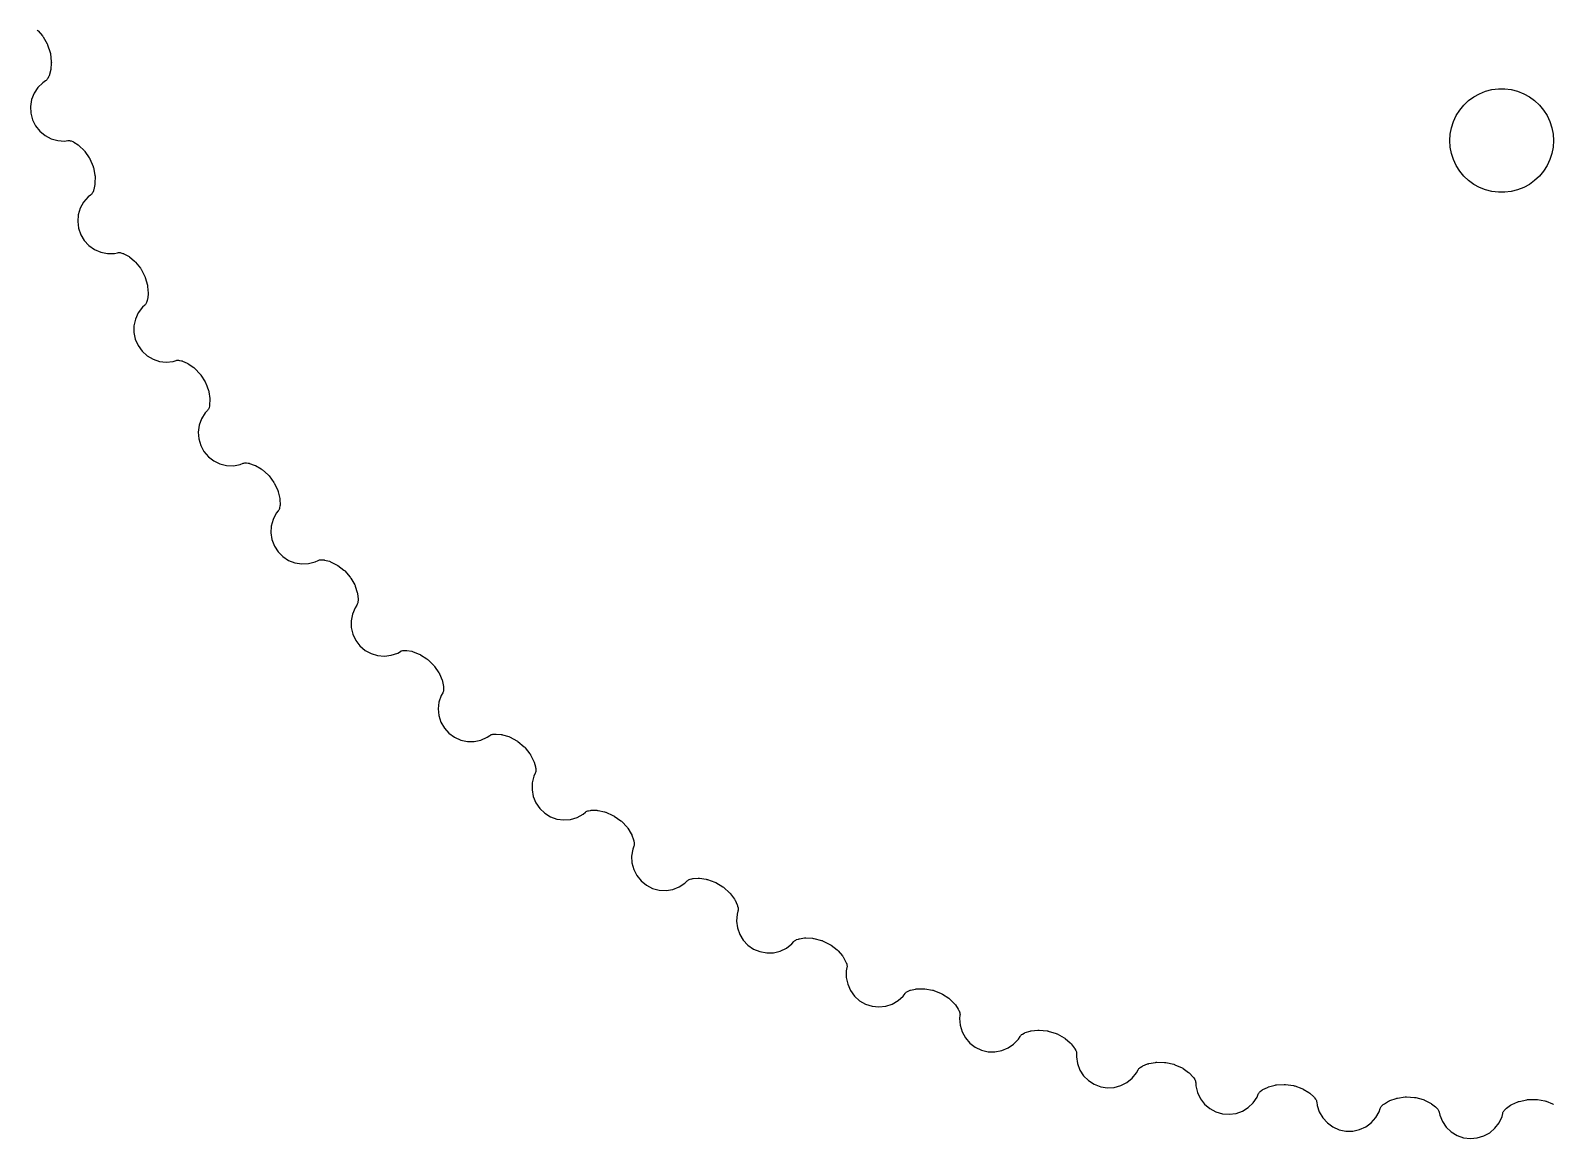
# Model space of a CAD drawing. Header units: metres. Extents: x -60 to 241, y -61 to 61.
# Drawn here: x -56.8 to 2, y -60.5 to -17.8 of the extents above; entities that cross this region are included whole.
import ezdxf

# ---------------------------------------------------------------- set-up
doc = ezdxf.new("R2010")
doc.units = ezdxf.units.M

msp = doc.modelspace()

# ---------------------------------------------------------------- linework, layer by layer
for p, q in [((-56.5027, -17.7342), (-56.4789, -17.7546)), ((-56.4789, -17.7546), (-56.4659, -17.7683)), ((-56.4659, -17.7683), (-56.2945, -17.9625)), ((-56.2945, -17.9625), (-56.2753, -17.9873)), ((-56.2753, -17.9873), (-56.2652, -18.0036)), ((-56.2652, -18.0036), (-56.1164, -18.2629)), ((-56.1164, -18.2629), (-56.1025, -18.291)), ((-56.1025, -18.291), (-56.0958, -18.3091)), ((-56.0958, -18.3091), (-55.9981, -18.6059)), ((-55.9981, -18.6059), (-55.9901, -18.6363)), ((-55.9901, -18.6363), (-55.9872, -18.6553)), ((-55.9872, -18.6553), (-55.9527, -18.9523)), ((-55.9837, -19.3101), (-56.0389, -19.4965)), ((-55.9791, -19.2918), (-55.9837, -19.3101)), ((-55.9744, -19.2608), (-55.9791, -19.2918)), ((-55.952, -19.0027), (-55.9744, -19.2608)), ((-55.9527, -18.9523), (-55.9511, -18.9836)), ((-55.9511, -18.9836), (-55.952, -19.0027)), ((-56.4707, -19.9523), (-56.6164, -20.1726)), ((-56.2822, -19.7671), (-56.4707, -19.9523)), ((-56.178, -19.7007), (-56.2822, -19.7671)), ((-56.1493, -19.6793), (-56.178, -19.7007)), ((-56.1268, -19.6574), (-56.1493, -19.6793)), ((-56.1073, -19.6328), (-56.1268, -19.6574)), ((-56.091, -19.606), (-56.1073, -19.6328)), ((-56.0573, -19.5417), (-56.091, -19.606)), ((-56.0497, -19.526), (-56.0573, -19.5417)), ((-56.0389, -19.4965), (-56.0497, -19.526)), ((-56.7132, -20.4183), (-56.7568, -20.679)), ((-56.6164, -20.1726), (-56.7132, -20.4183)), ((-1.45793, -20.6309), (-1.27484, -20.459)), ((-1.27484, -20.459), (-1.07164, -20.3113)), ((-1.07164, -20.3113), (-0.85155, -20.1903)), ((-0.85155, -20.1903), (-0.61803, -20.0979)), ((-0.61803, -20.0979), (-0.37476, -20.0354)), ((-0.37476, -20.0354), (-0.12558, -20.0039)), ((-0.12558, -20.0039), (0.12558, -20.0039)), ((0.12558, -20.0039), (0.37476, -20.0354)), ((0.37476, -20.0354), (0.61803, -20.0979)), ((0.61803, -20.0979), (0.85155, -20.1903)), ((0.85155, -20.1903), (1.07164, -20.3113)), ((1.07164, -20.3113), (1.27484, -20.459)), ((1.27484, -20.459), (1.45793, -20.6309)), ((-56.7568, -20.679), (-56.7452, -20.9428)), ((-56.7452, -20.9428), (-56.6791, -21.1986)), ((-1.85954, -21.2637), (-1.75261, -21.0365)), ((-1.75261, -21.0365), (-1.61803, -20.8244)), ((-1.61803, -20.8244), (-1.45793, -20.6309)), ((1.45793, -20.6309), (1.61803, -20.8244)), ((1.61803, -20.8244), (1.75261, -21.0365)), ((1.75261, -21.0365), (1.85954, -21.2637)), ((-56.6791, -21.1986), (-56.5612, -21.4349)), ((-56.5612, -21.4349), (-56.3967, -21.6417)), ((-56.3967, -21.6417), (-56.1928, -21.8097)), ((-1.98422, -21.7493), (-1.93716, -21.5026)), ((-1.93716, -21.5026), (-1.85954, -21.2637)), ((1.85954, -21.2637), (1.93716, -21.5026)), ((1.93716, -21.5026), (1.98422, -21.7493)), ((-56.1928, -21.8097), (-55.9585, -21.9316)), ((-55.9585, -21.9316), (-55.7039, -22.0022)), ((-55.7039, -22.0022), (-55.4403, -22.0183)), ((-55.4403, -22.0183), (-55.318, -22)), ((-55.318, -22), (-55.2867, -21.9973)), ((-55.2867, -21.9973), (-55.2553, -21.9986)), ((-55.2553, -21.9986), (-55.2244, -22.0038)), ((-55.2244, -22.0038), (-55.1901, -22.0144)), ((-55.1901, -22.0144), (-55.1226, -22.0407)), ((-55.1226, -22.0407), (-55.0941, -22.0539)), ((-55.0941, -22.0539), (-55.0791, -22.0628)), ((-55.0791, -22.0628), (-54.9151, -22.1673)), ((-54.9151, -22.1673), (-54.8898, -22.1858)), ((-54.8898, -22.1858), (-54.8757, -22.1983)), ((-54.8757, -22.1983), (-54.6895, -22.3784)), ((-2, -22), (-1.98422, -21.7493)), ((-1.98422, -22.2507), (-2, -22)), ((-1.93716, -22.4974), (-1.98422, -22.2507)), ((1.98422, -22.2507), (1.93716, -22.4974)), ((1.98422, -21.7493), (2, -22)), ((2, -22), (1.98422, -22.2507)), ((-54.6895, -22.3784), (-54.6683, -22.4016)), ((-54.6683, -22.4016), (-54.6569, -22.4169)), ((-54.6569, -22.4169), (-54.488, -22.6636)), ((-54.488, -22.6636), (-54.4719, -22.6906)), ((-54.4719, -22.6906), (-54.4638, -22.708)), ((-54.4638, -22.708), (-54.3428, -22.9961)), ((-1.85954, -22.7362), (-1.93716, -22.4974)), ((-1.75261, -22.9635), (-1.85954, -22.7362)), ((1.85954, -22.7362), (1.75261, -22.9635)), ((1.93716, -22.4974), (1.85954, -22.7362)), ((-54.3428, -22.9961), (-54.3325, -23.0258)), ((-54.3325, -23.0258), (-54.328, -23.0445)), ((-54.328, -23.0445), (-54.2701, -23.3378)), ((-54.2701, -23.3378), (-54.2659, -23.3689)), ((-54.2654, -23.388), (-54.2672, -23.6471)), ((-54.2659, -23.3689), (-54.2654, -23.388)), ((-1.61803, -23.1756), (-1.75261, -22.9635)), ((-1.45793, -23.3691), (-1.61803, -23.1756)), ((-1.27484, -23.541), (-1.45793, -23.3691)), ((1.45793, -23.3691), (1.27484, -23.541)), ((1.61803, -23.1756), (1.45793, -23.3691)), ((1.75261, -22.9635), (1.61803, -23.1756)), ((-54.4082, -24.0781), (-54.4352, -24.1017)), ((-54.3876, -24.0545), (-54.4082, -24.0781)), ((-54.3701, -24.0284), (-54.3876, -24.0545)), ((-54.3559, -24.0004), (-54.3701, -24.0284)), ((-54.3275, -23.9337), (-54.3559, -24.0004)), ((-54.3212, -23.9174), (-54.3275, -23.9337)), ((-54.3128, -23.8872), (-54.3212, -23.9174)), ((-54.2726, -23.6969), (-54.3128, -23.8872)), ((-54.2694, -23.6784), (-54.2726, -23.6969)), ((-54.2672, -23.6471), (-54.2694, -23.6784)), ((-1.07164, -23.6886), (-1.27484, -23.541)), ((-0.85155, -23.8096), (-1.07164, -23.6886)), ((-0.61803, -23.9021), (-0.85155, -23.8096)), ((-0.37476, -23.9646), (-0.61803, -23.9021)), ((-0.12558, -23.996), (-0.37476, -23.9646)), ((0.12558, -23.996), (-0.12558, -23.996)), ((0.37476, -23.9646), (0.12558, -23.996)), ((0.61803, -23.9021), (0.37476, -23.9646)), ((0.85155, -23.8096), (0.61803, -23.9021)), ((1.07164, -23.6886), (0.85155, -23.8096)), ((1.27484, -23.541), (1.07164, -23.6886)), ((-54.8347, -24.607), (-54.9117, -24.8597)), ((-54.707, -24.3758), (-54.8347, -24.607)), ((-54.5338, -24.1762), (-54.707, -24.3758)), ((-54.4352, -24.1017), (-54.5338, -24.1762)), ((-54.9117, -24.8597), (-54.9344, -25.1228)), ((-54.9344, -25.1228), (-54.9019, -25.385)), ((-54.9019, -25.385), (-54.8156, -25.6348)), ((-54.8156, -25.6348), (-54.6794, -25.861)), ((-54.6794, -25.861), (-54.499, -26.054)), ((-54.499, -26.054), (-54.2825, -26.2053)), ((-54.2825, -26.2053), (-54.0391, -26.3082)), ((-54.0391, -26.3082), (-53.7798, -26.3584)), ((-53.7798, -26.3584), (-53.5157, -26.3535)), ((-53.5157, -26.3535), (-53.3952, -26.3255)), ((-53.3952, -26.3255), (-53.3642, -26.3203)), ((-53.3642, -26.3203), (-53.3329, -26.3191)), ((-53.3329, -26.3191), (-53.3016, -26.3218)), ((-53.3016, -26.3218), (-53.2667, -26.3296)), ((-53.2667, -26.3296), (-53.1972, -26.3505)), ((-53.1972, -26.3505), (-53.1678, -26.3614)), ((-53.1678, -26.3614), (-53.1521, -26.3691)), ((-53.1521, -26.3691), (-52.9803, -26.4602)), ((-52.9803, -26.4602), (-52.9536, -26.4767)), ((-52.9536, -26.4767), (-52.9386, -26.4881)), ((-52.9386, -26.4881), (-52.7386, -26.6527)), ((-52.7386, -26.6527), (-52.7157, -26.6742)), ((-52.7157, -26.6742), (-52.7031, -26.6886)), ((-52.7031, -26.6886), (-52.5152, -26.9211)), ((-52.5152, -26.9211), (-52.497, -26.9467)), ((-52.497, -26.9467), (-52.4875, -26.9634)), ((-52.4875, -26.9634), (-52.344, -27.241)), ((-52.344, -27.241), (-52.3313, -27.2697)), ((-52.3313, -27.2697), (-52.3254, -27.288)), ((-52.3254, -27.288), (-52.2444, -27.5758)), ((-52.2444, -27.5758), (-52.2377, -27.6065)), ((-52.2377, -27.6065), (-52.2356, -27.6255)), ((-52.2542, -28.1744), (-52.2773, -28.2432)), ((-52.2492, -28.1576), (-52.2542, -28.1744)), ((-52.2432, -28.1268), (-52.2492, -28.1576)), ((-52.2183, -27.934), (-52.2432, -28.1268)), ((-52.2356, -27.6255), (-52.2169, -27.8838)), ((-52.2166, -27.9152), (-52.2183, -27.934)), ((-52.2169, -27.8838), (-52.2166, -27.9152)), ((-52.5974, -28.6452), (-52.7064, -28.8858)), ((-52.4406, -28.4325), (-52.5974, -28.6452)), ((-52.3482, -28.3504), (-52.4406, -28.4325)), ((-52.3233, -28.3248), (-52.3482, -28.3504)), ((-52.3046, -28.2996), (-52.3233, -28.3248)), ((-52.2892, -28.2723), (-52.3046, -28.2996)), ((-52.2773, -28.2432), (-52.2892, -28.2723)), ((-52.763, -29.1438), (-52.7648, -29.4081)), ((-52.7064, -28.8858), (-52.763, -29.1438)), ((-52.7648, -29.4081), (-52.7115, -29.6668)), ((-52.7115, -29.6668), (-52.6057, -29.9088)), ((-52.6057, -29.9088), (-52.4518, -30.1236)), ((-52.4518, -30.1236), (-52.2567, -30.3016)), ((-52.2567, -30.3016), (-52.0288, -30.4352)), ((-52.0288, -30.4352), (-51.7781, -30.5185)), ((-51.7781, -30.5185), (-51.5156, -30.5479)), ((-51.5156, -30.5479), (-51.2527, -30.522)), ((-51.2527, -30.522), (-51.1348, -30.4845)), ((-51.1348, -30.4845), (-51.1044, -30.4769)), ((-51.1044, -30.4769), (-51.0732, -30.4732)), ((-51.0732, -30.4732), (-51.0418, -30.4734)), ((-51.0418, -30.4734), (-51.0063, -30.4785)), ((-51.0063, -30.4785), (-50.9355, -30.4938)), ((-50.9355, -30.4938), (-50.9053, -30.5023)), ((-50.9053, -30.5023), (-50.889, -30.5087)), ((-50.889, -30.5087), (-50.7106, -30.5859)), ((-50.7106, -30.5859), (-50.6826, -30.6001)), ((-50.6826, -30.6001), (-50.6668, -30.6103)), ((-50.6668, -30.6103), (-50.4543, -30.7585)), ((-50.4543, -30.7585), (-50.4298, -30.7781)), ((-50.4298, -30.7781), (-50.4161, -30.7914)), ((-50.4161, -30.7914), (-50.2103, -31.0083)), ((-50.2103, -31.0083), (-50.1901, -31.0324)), ((-50.1901, -31.0324), (-50.1793, -31.0483)), ((-50.1793, -31.0483), (-50.0142, -31.3136)), ((-50.0142, -31.3136), (-49.9993, -31.3413)), ((-49.9993, -31.3413), (-49.992, -31.359)), ((-49.992, -31.359), (-49.8883, -31.6394)), ((-49.8883, -31.6394), (-49.8793, -31.6695)), ((-49.8793, -31.6695), (-49.8757, -31.6883)), ((-49.8757, -31.6883), (-49.8365, -31.9443)), ((-49.8681, -32.3073), (-49.8776, -32.3373)), ((-49.8505, -32.237), (-49.8681, -32.3073)), ((-49.8469, -32.2198), (-49.8505, -32.237)), ((-49.8434, -32.1886), (-49.8469, -32.2198)), ((-49.8339, -31.9944), (-49.8434, -32.1886)), ((-49.8365, -31.9443), (-49.8337, -31.9756)), ((-49.8337, -31.9756), (-49.8339, -31.9944)), ((-50.1552, -32.7335), (-50.2448, -32.982)), ((-50.0159, -32.5091), (-50.1552, -32.7335)), ((-49.9303, -32.4199), (-50.0159, -32.5091)), ((-49.9075, -32.3924), (-49.9303, -32.4199)), ((-49.8908, -32.3658), (-49.9075, -32.3924)), ((-49.8776, -32.3373), (-49.8908, -32.3658)), ((-50.2448, -32.982), (-50.2807, -33.2437)), ((-50.2807, -33.2437), (-50.2615, -33.5073)), ((-50.2615, -33.5073), (-50.1879, -33.7609)), ((-50.1879, -33.7609), (-50.0631, -33.9938)), ((-50.0631, -33.9938), (-49.8927, -34.1956)), ((-49.8927, -34.1956), (-49.684, -34.3576)), ((-49.684, -34.3576), (-49.4463, -34.4727)), ((-49.4463, -34.4727), (-49.1897, -34.5358)), ((-49.1897, -34.5358), (-48.9257, -34.5442)), ((-48.9257, -34.5442), (-48.6657, -34.4975)), ((-48.6657, -34.4975), (-48.5512, -34.4509)), ((-48.5512, -34.4509), (-48.5214, -34.4408)), ((-48.5214, -34.4408), (-48.4906, -34.4347)), ((-48.4906, -34.4347), (-48.4593, -34.4324)), ((-48.4593, -34.4324), (-48.4236, -34.4346)), ((-48.4236, -34.4346), (-48.3518, -34.4442)), ((-48.3518, -34.4442), (-48.321, -34.4503)), ((-48.321, -34.4503), (-48.3042, -34.4554)), ((-48.3042, -34.4554), (-48.1202, -34.5181)), ((-48.1202, -34.5181), (-48.0912, -34.5301)), ((-48.0912, -34.5301), (-48.0746, -34.539)), ((-48.0746, -34.539), (-47.8511, -34.6699)), ((-47.8511, -34.6699), (-47.825, -34.6874)), ((-47.825, -34.6874), (-47.8103, -34.6997)), ((-47.8103, -34.6997), (-47.5879, -34.8995)), ((-47.5879, -34.8995), (-47.5659, -34.9219)), ((-47.5659, -34.9219), (-47.5539, -34.9369)), ((-47.5539, -34.9369), (-47.3682, -35.1882)), ((-47.3682, -35.1882), (-47.3512, -35.2146)), ((-47.3512, -35.2146), (-47.3424, -35.2318)), ((-47.3424, -35.2318), (-47.2168, -35.5031)), ((-47.2168, -35.5031), (-47.2055, -35.5323)), ((-47.2055, -35.5323), (-47.2004, -35.5507)), ((-47.2004, -35.5507), (-47.1409, -35.8029)), ((-47.1409, -35.8029), (-47.1357, -35.8338)), ((-47.1357, -35.8338), (-47.1344, -35.8526)), ((-47.2749, -36.3801), (-47.396, -36.6149)), ((-47.1967, -36.2844), (-47.2749, -36.3801)), ((-47.1761, -36.2551), (-47.1967, -36.2844)), ((-47.1616, -36.2272), (-47.1761, -36.2551)), ((-47.1507, -36.1978), (-47.1616, -36.2272)), ((-47.1436, -36.1672), (-47.1507, -36.1978)), ((-47.1317, -36.0956), (-47.1436, -36.1672)), ((-47.1344, -35.8526), (-47.1284, -36.0469)), ((-47.1295, -36.0783), (-47.1317, -36.0956)), ((-47.1284, -36.0469), (-47.1295, -36.0783)), ((-47.4655, -36.8698), (-47.4806, -37.1335)), ((-47.396, -36.6149), (-47.4655, -36.8698)), ((-47.4806, -37.1335), (-47.4405, -37.3946)), ((-47.4405, -37.3946), (-47.3469, -37.6417)), ((-47.3469, -37.6417), (-47.2041, -37.8638)), ((-47.2041, -37.8638), (-47.0182, -38.0515)), ((-47.0182, -38.0515), (-46.7973, -38.1964)), ((-45.6606, -38.1993), (-45.6317, -38.187)), ((-45.6317, -38.187), (-45.6015, -38.1784)), ((-45.6015, -38.1784), (-45.5705, -38.1736)), ((-45.5705, -38.1736), (-45.5347, -38.173)), ((-45.5347, -38.173), (-45.4623, -38.1769)), ((-45.4623, -38.1769), (-45.4311, -38.1805)), ((-45.4311, -38.1805), (-45.4141, -38.1842)), ((-45.4141, -38.1842), (-45.2256, -38.2322)), ((-46.7973, -38.1964), (-46.5511, -38.2922)), ((-46.5511, -38.2922), (-46.2904, -38.3348)), ((-46.2904, -38.3348), (-46.0265, -38.3222)), ((-46.0265, -38.3222), (-45.771, -38.255)), ((-45.771, -38.255), (-45.6606, -38.1993)), ((-45.2256, -38.2322), (-45.1958, -38.2418)), ((-45.1958, -38.2418), (-45.1785, -38.2494)), ((-45.1785, -38.2494), (-44.9453, -38.3621)), ((-44.9453, -38.3621), (-44.9179, -38.3775)), ((-44.9179, -38.3775), (-44.9023, -38.3885)), ((-44.9023, -38.3885), (-44.6647, -38.57)), ((-44.6647, -38.57), (-44.641, -38.5906)), ((-44.641, -38.5906), (-44.6278, -38.6046)), ((-44.6278, -38.6046), (-44.4228, -38.8404)), ((-44.4228, -38.8404), (-44.4037, -38.8654)), ((-44.4037, -38.8654), (-44.3936, -38.8817)), ((-44.3936, -38.8817), (-44.2468, -39.1422)), ((-44.2468, -39.1422), (-44.2332, -39.1705)), ((-44.2332, -39.1705), (-44.2266, -39.1884)), ((-44.2266, -39.1884), (-44.1474, -39.435)), ((-44.1647, -39.9194), (-44.2351, -40.0211)), ((-44.1465, -39.8887), (-44.1647, -39.9194)), ((-44.1474, -39.435), (-44.1396, -39.4655)), ((-44.1343, -39.8598), (-44.1465, -39.8887)), ((-44.1396, -39.4655), (-44.1369, -39.4841)), ((-44.1369, -39.4841), (-44.1155, -39.6774)), ((-44.1258, -39.8295), (-44.1343, -39.8598)), ((-44.1211, -39.7985), (-44.1258, -39.8295)), ((-44.1149, -39.7262), (-44.1211, -39.7985)), ((-44.1155, -39.6774), (-44.114, -39.7087)), ((-44.114, -39.7087), (-44.1149, -39.7262)), ((-44.3371, -40.2647), (-44.3861, -40.5243)), ((-44.3861, -40.5243), (-44.3802, -40.7885)), ((-44.2351, -40.0211), (-44.3371, -40.2647)), ((-44.3802, -40.7885), (-44.3195, -41.0455)), ((-44.3195, -41.0455), (-44.2066, -41.2843)), ((-44.2066, -41.2843), (-44.0466, -41.4945)), ((-44.0466, -41.4945), (-43.8463, -41.6668)), ((-43.8463, -41.6668), (-43.6146, -41.7937)), ((-42.5869, -41.7705), (-42.4813, -41.7063)), ((-42.4813, -41.7063), (-42.4535, -41.6917)), ((-42.4535, -41.6917), (-42.4241, -41.6808)), ((-42.4241, -41.6808), (-42.3935, -41.6735)), ((-42.3935, -41.6735), (-42.3579, -41.67)), ((-42.3579, -41.67), (-42.2854, -41.6682)), ((-42.2854, -41.6682), (-42.2541, -41.6693)), ((-42.2541, -41.6693), (-42.2368, -41.6717)), ((-42.2368, -41.6717), (-42.0451, -41.7045)), ((-42.0451, -41.7045), (-42.0146, -41.7118)), ((-42.0146, -41.7118), (-41.9968, -41.7179)), ((-41.9968, -41.7179), (-41.7553, -41.8118)), ((-43.6146, -41.7937), (-43.3617, -41.8696)), ((-43.3617, -41.8696), (-43.0983, -41.8913)), ((-43.0983, -41.8913), (-42.8363, -41.8578)), ((-42.8363, -41.8578), (-42.5869, -41.7705)), ((-41.7553, -41.8118), (-41.7268, -41.8249)), ((-41.7268, -41.8249), (-41.7104, -41.8347)), ((-41.7104, -41.8347), (-41.4591, -41.9967)), ((-41.4591, -41.9967), (-41.4339, -42.0154)), ((-41.4339, -42.0154), (-41.4196, -42.0283)), ((-41.4196, -42.0283), (-41.1965, -42.247)), ((-41.1965, -42.247), (-41.1755, -42.2704)), ((-41.1755, -42.2704), (-41.1641, -42.2859)), ((-41.1641, -42.2859), (-40.9971, -42.5339)), ((-40.9971, -42.5339), (-40.9812, -42.561)), ((-40.9812, -42.561), (-40.9733, -42.5784)), ((-40.9733, -42.5784), (-40.8747, -42.8179)), ((-40.8747, -42.8179), (-40.8646, -42.8477)), ((-40.8646, -42.8477), (-40.8604, -42.866)), ((-40.8604, -42.866), (-40.8237, -43.0569)), ((-40.9156, -43.409), (-40.9979, -43.6601)), ((-40.8535, -43.3021), (-40.9156, -43.409)), ((-40.8378, -43.27), (-40.8535, -43.3021)), ((-40.8279, -43.2402), (-40.8378, -43.27)), ((-40.8218, -43.2094), (-40.8279, -43.2402)), ((-40.8237, -43.0569), (-40.8197, -43.088)), ((-40.8197, -43.1781), (-40.8218, -43.2094)), ((-40.8197, -43.088), (-40.8192, -43.1055)), ((-40.8192, -43.1055), (-40.8197, -43.1781)), ((-40.9979, -43.6601), (-41.0262, -43.9227)), ((-41.0262, -43.9227), (-40.9993, -44.1855)), ((-40.9993, -44.1855), (-40.9183, -44.437)), ((-40.9183, -44.437), (-40.7868, -44.6661)), ((-40.7868, -44.6661), (-40.6106, -44.8629)), ((-40.6106, -44.8629), (-40.3974, -45.0187)), ((-40.3974, -45.0187), (-40.1562, -45.1268)), ((-40.1562, -45.1268), (-39.898, -45.1824)), ((-39.898, -45.1824), (-39.6338, -45.1831)), ((-39.6338, -45.1831), (-39.3753, -45.1289)), ((-39.3753, -45.1289), (-39.1337, -45.022)), ((-39.1337, -45.022), (-39.0334, -44.9496)), ((-39.0334, -44.9496), (-39.0069, -44.9329)), ((-39.0069, -44.9329), (-38.9784, -44.9196)), ((-38.9784, -44.9196), (-38.9485, -44.91)), ((-38.9485, -44.91), (-38.9133, -44.9037)), ((-38.9133, -44.9037), (-38.8412, -44.896)), ((-38.8412, -44.896), (-38.8099, -44.8947)), ((-38.8099, -44.8947), (-38.7924, -44.8957)), ((-38.7924, -44.8957), (-38.5988, -44.9132)), ((-38.5988, -44.9132), (-38.5677, -44.918)), ((-38.5677, -44.918), (-38.5495, -44.9227)), ((-38.5495, -44.9227), (-38.3014, -44.997)), ((-38.3014, -44.997), (-38.2719, -45.0079)), ((-38.2719, -45.0079), (-38.2547, -45.0163)), ((-38.2547, -45.0163), (-37.9914, -45.1579)), ((-37.9914, -45.1579), (-37.9648, -45.1745)), ((-37.9648, -45.1745), (-37.9495, -45.1862)), ((-37.9495, -45.1862), (-37.7097, -45.3866)), ((-37.7097, -45.3866), (-37.6869, -45.4082)), ((-37.6869, -45.4082), (-37.6744, -45.4227)), ((-37.6744, -45.4227), (-37.4882, -45.6567)), ((-37.4882, -45.6567), (-37.4702, -45.6824)), ((-37.4702, -45.6824), (-37.4609, -45.6991)), ((-37.4609, -45.6991), (-37.3436, -45.93)), ((-37.3436, -45.93), (-37.3311, -45.9589)), ((-37.284, -46.411), (-37.3374, -46.5226)), ((-37.3311, -45.9589), (-37.3255, -45.9768)), ((-37.3255, -45.9768), (-37.2738, -46.1643)), ((-37.2709, -46.3778), (-37.284, -46.411)), ((-37.2738, -46.1643), (-37.2673, -46.195)), ((-37.2634, -46.3473), (-37.2709, -46.3778)), ((-37.2673, -46.195), (-37.2654, -46.2124)), ((-37.2654, -46.2124), (-37.2601, -46.2847)), ((-37.2598, -46.3161), (-37.2634, -46.3473)), ((-37.2601, -46.2847), (-37.2598, -46.3161)), ((-37.3995, -46.7793), (-37.4068, -47.0434)), ((-37.3374, -46.5226), (-37.3995, -46.7793)), ((-37.4068, -47.0434), (-37.3591, -47.3033)), ((-37.3591, -47.3033), (-37.2585, -47.5474)), ((-37.2585, -47.5474), (-37.1091, -47.7654)), ((-37.1091, -47.7654), (-36.9178, -47.9476)), ((-36.9178, -47.9476), (-36.6928, -48.086)), ((-36.6928, -48.086), (-36.444, -48.1746)), ((-36.444, -48.1746), (-36.1822, -48.2095)), ((-35.9187, -48.1892), (-35.6653, -48.1146)), ((-35.6653, -48.1146), (-35.433, -47.9889)), ((-35.433, -47.9889), (-35.3388, -47.9088)), ((-35.3388, -47.9088), (-35.3136, -47.89)), ((-35.3136, -47.89), (-35.2863, -47.8744)), ((-35.2863, -47.8744), (-35.2573, -47.8625)), ((-35.2573, -47.8625), (-35.2227, -47.8534)), ((-35.2227, -47.8534), (-35.1514, -47.8401)), ((-35.1514, -47.8401), (-35.1203, -47.8362)), ((-35.1203, -47.8362), (-35.1028, -47.8358)), ((-35.1028, -47.8358), (-34.9084, -47.8379)), ((-34.9084, -47.8379), (-34.8771, -47.8402)), ((-34.8771, -47.8402), (-34.8586, -47.8434)), ((-34.8586, -47.8434), (-34.6053, -47.8978)), ((-34.6053, -47.8978), (-34.575, -47.9064)), ((-34.575, -47.9064), (-34.5573, -47.9134)), ((-34.5573, -47.9134), (-34.2835, -48.0336)), ((-34.2835, -48.0336), (-34.2556, -48.048)), ((-34.2556, -48.048), (-34.2395, -48.0585)), ((-34.2395, -48.0585), (-33.9845, -48.2391)), ((-36.1822, -48.2095), (-35.9187, -48.1892)), ((-33.9845, -48.2391), (-33.9601, -48.2589)), ((-33.9601, -48.2589), (-33.9464, -48.2724)), ((-33.9464, -48.2724), (-33.7423, -48.4908)), ((-33.7423, -48.4908), (-33.7223, -48.515)), ((-33.7223, -48.515), (-33.7117, -48.5309)), ((-33.7117, -48.5309), (-33.5764, -48.7518)), ((-33.5764, -48.7518), (-33.5617, -48.7796)), ((-33.5231, -49.3419), (-33.5646, -49.6029)), ((-33.5617, -48.7796), (-33.5546, -48.797)), ((-33.5546, -48.797), (-33.4882, -48.9797)), ((-33.4787, -49.2266), (-33.5231, -49.3419)), ((-33.4882, -48.9797), (-33.4793, -49.0099)), ((-33.4793, -49.0099), (-33.4761, -49.027)), ((-33.4683, -49.1924), (-33.4787, -49.2266)), ((-33.4761, -49.027), (-33.465, -49.0987)), ((-33.4633, -49.1614), (-33.4683, -49.1924)), ((-33.465, -49.0987), (-33.4622, -49.13)), ((-33.4622, -49.13), (-33.4633, -49.1614)), ((-33.5646, -49.6029), (-33.551, -49.8666)), ((-33.551, -49.8666), (-33.4827, -50.1219)), ((-33.4827, -50.1219), (-33.363, -50.3573)), ((-33.363, -50.3573), (-33.1969, -50.5627)), ((-31.3972, -50.5443), (-31.3712, -50.5266)), ((-31.3712, -50.5266), (-31.3432, -50.5124)), ((-31.3432, -50.5124), (-31.3094, -50.5006)), ((-31.3094, -50.5006), (-31.2394, -50.4816)), ((-31.2394, -50.4816), (-31.2086, -50.4753)), ((-31.2086, -50.4753), (-31.1913, -50.4735)), ((-31.1913, -50.4735), (-30.9973, -50.4601)), ((-30.9973, -50.4601), (-30.9659, -50.4599)), ((-30.9659, -50.4599), (-30.9472, -50.4617)), ((-30.9472, -50.4617), (-30.6904, -50.4958)), ((-30.6904, -50.4958), (-30.6596, -50.5019)), ((-30.6596, -50.5019), (-30.6413, -50.5075)), ((-30.6413, -50.5075), (-30.3589, -50.6055)), ((-33.1969, -50.5627), (-32.9917, -50.7292)), ((-32.9917, -50.7292), (-32.7564, -50.8492)), ((-32.7564, -50.8492), (-32.5013, -50.9177)), ((-32.5013, -50.9177), (-32.2375, -50.9317)), ((-32.2375, -50.9317), (-31.9765, -50.8906)), ((-31.9765, -50.8906), (-31.7298, -50.7961)), ((-31.7298, -50.7961), (-31.5082, -50.6524)), ((-31.5082, -50.6524), (-31.4207, -50.565)), ((-31.4207, -50.565), (-31.3972, -50.5443)), ((-30.3589, -50.6055), (-30.3299, -50.6177)), ((-30.3299, -50.6177), (-30.313, -50.6269)), ((-30.313, -50.6269), (-30.0445, -50.7867)), ((-30.0445, -50.7867), (-30.0186, -50.8044)), ((-30.0186, -50.8044), (-30.0039, -50.8168)), ((-30.0039, -50.8168), (-29.783, -51.0183)), ((-29.783, -51.0183), (-29.7612, -51.0409)), ((-29.7612, -51.0409), (-29.7493, -51.0559)), ((-29.7493, -51.0559), (-29.5969, -51.2654)), ((-29.5969, -51.2654), (-29.58, -51.2918)), ((-29.58, -51.2918), (-29.5716, -51.3087)), ((-29.5716, -51.3087), (-29.4909, -51.4855)), ((-29.4909, -51.4855), (-29.4797, -51.5149)), ((-29.4797, -51.5149), (-29.475, -51.5317)), ((-29.475, -51.5317), (-29.4583, -51.6023)), ((-29.4542, -51.6959), (-29.4619, -51.7309)), ((-29.4583, -51.6023), (-29.453, -51.6333)), ((-29.4516, -51.6646), (-29.4542, -51.6959)), ((-29.453, -51.6333), (-29.4516, -51.6646)), ((-29.4969, -51.8494), (-29.5176, -52.1128)), ((-29.5176, -52.1128), (-29.483, -52.3747)), ((-29.4619, -51.7309), (-29.4969, -51.8494)), ((-29.483, -52.3747), (-29.3947, -52.6236)), ((-29.3947, -52.6236), (-29.2566, -52.8488)), ((-29.2566, -52.8488), (-29.0747, -53.0404)), ((-27.304, -52.9015), (-27.2822, -52.879)), ((-27.2822, -52.879), (-27.2577, -52.8593)), ((-27.2577, -52.8593), (-27.2309, -52.8429)), ((-27.2309, -52.8429), (-27.1982, -52.8285)), ((-27.1982, -52.8285), (-27.1299, -52.804)), ((-27.1299, -52.804), (-27.0997, -52.7953)), ((-27.0997, -52.7953), (-27.0826, -52.7921)), ((-27.0826, -52.7921), (-26.8903, -52.7634)), ((-26.8903, -52.7634), (-26.859, -52.7607)), ((-26.859, -52.7607), (-26.8401, -52.761)), ((-26.8401, -52.761), (-26.5815, -52.7746)), ((-26.5815, -52.7746), (-26.5503, -52.7782)), ((-26.5503, -52.7782), (-26.5316, -52.7823)), ((-26.5316, -52.7823), (-26.2423, -52.8576)), ((-26.2423, -52.8576), (-26.2124, -52.8674)), ((-26.2124, -52.8674), (-26.1949, -52.8752)), ((-26.1949, -52.8752), (-25.9145, -53.0132)), ((-29.0747, -53.0404), (-28.857, -53.19)), ((-28.857, -53.19), (-28.6129, -53.291)), ((-28.6129, -53.291), (-28.3531, -53.339)), ((-28.3531, -53.339), (-28.0891, -53.332)), ((-28.0891, -53.332), (-27.8322, -53.2702)), ((-27.8322, -53.2702), (-27.5938, -53.1564)), ((-27.5938, -53.1564), (-27.3843, -52.9956)), ((-27.3843, -52.9956), (-27.304, -52.9015)), ((-25.9145, -53.0132), (-25.8873, -53.0288)), ((-25.8873, -53.0288), (-25.8716, -53.04)), ((-25.8716, -53.04), (-25.6354, -53.2233)), ((-25.6354, -53.2233), (-25.6119, -53.2441)), ((-25.6119, -53.2441), (-25.5989, -53.2581)), ((-25.5989, -53.2581), (-25.4303, -53.4548)), ((-25.4303, -53.4548), (-25.4114, -53.4798)), ((-25.4114, -53.4798), (-25.4016, -53.4959)), ((-25.4016, -53.4959), (-25.3071, -53.6658)), ((-25.3071, -53.6658), (-25.2936, -53.6942)), ((-25.2936, -53.6942), (-25.2877, -53.7106)), ((-25.2877, -53.7106), (-25.2654, -53.7797)), ((-25.2587, -53.9081), (-25.2842, -54.029)), ((-25.2842, -54.029), (-25.2839, -54.2932)), ((-25.2654, -53.7797), (-25.2576, -53.8101)), ((-25.2538, -53.8726), (-25.2587, -53.9081)), ((-25.2576, -53.8101), (-25.2538, -53.8412)), ((-25.2538, -53.8412), (-25.2538, -53.8726)), ((-25.2839, -54.2932), (-25.2286, -54.5515)), ((-25.2286, -54.5515), (-25.1208, -54.7927)), ((-25.1208, -54.7927), (-24.9653, -55.0062)), ((-24.9653, -55.0062), (-24.7687, -55.1828)), ((-24.7687, -55.1828), (-24.5398, -55.3145)), ((-23.5119, -55.3132), (-23.2833, -55.1807)), ((-23.2833, -55.1807), (-23.0872, -55.0038)), ((-23.0872, -55.0038), (-23.0146, -54.9036)), ((-23.0146, -54.9036), (-22.9947, -54.8794)), ((-22.9947, -54.8794), (-22.9718, -54.8579)), ((-22.9718, -54.8579), (-22.9464, -54.8394)), ((-22.9464, -54.8394), (-22.9149, -54.8224)), ((-22.9149, -54.8224), (-22.8488, -54.7926)), ((-22.8488, -54.7926), (-22.8195, -54.7815)), ((-22.8195, -54.7815), (-22.8026, -54.7769)), ((-22.8026, -54.7769), (-22.6132, -54.733)), ((-22.6132, -54.733), (-22.5822, -54.7278)), ((-22.5822, -54.7278), (-22.5634, -54.7266)), ((-22.5634, -54.7266), (-22.3045, -54.7196)), ((-22.3045, -54.7196), (-22.2731, -54.7208)), ((-22.2731, -54.7208), (-22.2542, -54.7234)), ((-22.2542, -54.7234), (-21.9598, -54.7755)), ((-21.9598, -54.7755), (-21.9293, -54.7829)), ((-21.9293, -54.7829), (-21.9111, -54.7893)), ((-21.9111, -54.7893), (-21.6207, -54.9046)), ((-21.6207, -54.9046), (-21.5923, -54.9179)), ((-21.5923, -54.9179), (-21.5758, -54.9279)), ((-21.5758, -54.9279), (-21.3258, -55.0918)), ((-21.3258, -55.0918), (-21.3007, -55.1106)), ((-21.3007, -55.1106), (-21.2866, -55.1236)), ((-21.2866, -55.1236), (-21.1029, -55.3062)), ((-24.5398, -55.3145), (-24.2884, -55.3958)), ((-24.2884, -55.3958), (-24.0257, -55.4231)), ((-24.0257, -55.4231), (-23.763, -55.3951)), ((-23.763, -55.3951), (-23.5119, -55.3132)), ((-21.1029, -55.3062), (-21.0821, -55.3297)), ((-21.0821, -55.3297), (-21.0711, -55.345)), ((-21.0711, -55.345), (-20.9633, -55.5069)), ((-20.9633, -55.5069), (-20.9476, -55.534)), ((-20.9476, -55.534), (-20.9404, -55.5499)), ((-20.9404, -55.5499), (-20.9127, -55.617)), ((-20.9127, -55.617), (-20.9026, -55.6467)), ((-20.8958, -55.7445), (-20.9117, -55.8671)), ((-20.9026, -55.6467), (-20.8962, -55.6774)), ((-20.8962, -55.6774), (-20.8938, -55.7087)), ((-20.8938, -55.7087), (-20.8958, -55.7445)), ((-20.9117, -55.8671), (-20.8904, -56.1304)), ((-20.8904, -56.1304), (-20.8147, -56.3835)), ((-20.8147, -56.3835), (-20.6882, -56.6154)), ((-18.3785, -56.4155), (-18.1932, -56.3566)), ((-18.1932, -56.3566), (-18.1627, -56.349)), ((-18.1627, -56.349), (-18.1441, -56.3463)), ((-18.1441, -56.3463), (-17.8865, -56.3188)), ((-17.8865, -56.3188), (-17.8551, -56.3174)), ((-17.8551, -56.3174), (-17.8361, -56.3185)), ((-17.8361, -56.3185), (-17.5384, -56.347)), ((-17.5384, -56.347), (-17.5074, -56.352)), ((-17.5074, -56.352), (-17.4888, -56.3569)), ((-17.4888, -56.3569), (-17.1901, -56.4487)), ((-20.6882, -56.6154), (-20.5161, -56.8158)), ((-20.5161, -56.8158), (-20.3062, -56.9762)), ((-20.3062, -56.9762), (-20.0675, -57.0894)), ((-19.0429, -57.0063), (-18.8255, -56.8562)), ((-18.8255, -56.8562), (-18.6442, -56.6642)), ((-18.6442, -56.6642), (-18.5798, -56.5585)), ((-18.5798, -56.5585), (-18.5618, -56.5328)), ((-18.5618, -56.5328), (-18.5407, -56.5096)), ((-18.5407, -56.5096), (-18.5169, -56.4891)), ((-18.5169, -56.4891), (-18.4869, -56.4697)), ((-18.4869, -56.4697), (-18.4233, -56.4347)), ((-18.4233, -56.4347), (-18.3949, -56.4213)), ((-18.3949, -56.4213), (-18.3785, -56.4155)), ((-17.1901, -56.4487), (-17.1608, -56.4598)), ((-17.1608, -56.4598), (-17.1436, -56.4684)), ((-17.1436, -56.4684), (-16.8813, -56.612)), ((-16.8813, -56.612), (-16.8548, -56.6288)), ((-16.8548, -56.6288), (-16.8397, -56.6405)), ((-16.8397, -56.6405), (-16.6421, -56.808)), ((-16.6421, -56.808), (-16.6195, -56.8298)), ((-16.6195, -56.8298), (-16.6073, -56.8441)), ((-16.6073, -56.8441), (-16.487, -56.9969)), ((-16.487, -56.9969), (-16.4692, -57.0228)), ((-20.0675, -57.0894), (-19.8105, -57.1504)), ((-19.8105, -57.1504), (-19.5464, -57.1567)), ((-19.5464, -57.1567), (-19.2867, -57.108)), ((-19.2867, -57.108), (-19.0429, -57.0063)), ((-16.4692, -57.0228), (-16.4607, -57.0381)), ((-16.4607, -57.0381), (-16.4278, -57.1027)), ((-16.4278, -57.1027), (-16.4153, -57.1315)), ((-16.4153, -57.1315), (-16.4066, -57.1617)), ((-16.4009, -57.2284), (-16.4069, -57.3519)), ((-16.4069, -57.3519), (-16.3647, -57.6127)), ((-16.4066, -57.1617), (-16.4017, -57.1927)), ((-16.4017, -57.1927), (-16.4009, -57.2284)), ((-13.61, -57.6097), (-13.3554, -57.5618)), ((-13.3554, -57.5618), (-13.3242, -57.558)), ((-13.3242, -57.558), (-13.3052, -57.5575)), ((-13.3052, -57.5575), (-13.0062, -57.5623)), ((-13.0062, -57.5623), (-12.9749, -57.5648)), ((-12.9749, -57.5648), (-12.956, -57.5683)), ((-12.956, -57.5683), (-12.651, -57.6361)), ((-16.3647, -57.6127), (-16.2693, -57.859)), ((-16.2693, -57.859), (-16.1246, -58.0801)), ((-16.1246, -58.0801), (-15.9372, -58.2663)), ((-14.4536, -58.3391), (-14.2488, -58.1721)), ((-14.2488, -58.1721), (-14.0833, -57.9663)), ((-14.0833, -57.9663), (-14.0275, -57.8559)), ((-14.0275, -57.8559), (-14.0116, -57.8289)), ((-14.0116, -57.8289), (-13.9924, -57.804)), ((-13.9924, -57.804), (-13.9703, -57.7817)), ((-13.9703, -57.7817), (-13.9419, -57.7599)), ((-13.9419, -57.7599), (-13.8813, -57.72)), ((-13.8813, -57.72), (-13.8541, -57.7044)), ((-13.8541, -57.7044), (-13.8382, -57.6973)), ((-13.8382, -57.6973), (-13.6581, -57.6239)), ((-13.6581, -57.6239), (-13.6284, -57.6139)), ((-13.6284, -57.6139), (-13.61, -57.6097)), ((-12.651, -57.6361), (-12.6208, -57.6448)), ((-12.6208, -57.6448), (-12.603, -57.652)), ((-12.603, -57.652), (-12.3301, -57.7742)), ((-12.3301, -57.7742), (-12.3023, -57.7888)), ((-12.3023, -57.7888), (-12.2864, -57.7994)), ((-12.2864, -57.7994), (-12.0761, -57.9507)), ((-12.0761, -57.9507), (-12.0518, -57.9706)), ((-12.0518, -57.9706), (-12.0385, -57.9839)), ((-12.0385, -57.9839), (-11.9065, -58.1267)), ((-11.9065, -58.1267), (-11.8867, -58.151)), ((-11.8867, -58.151), (-11.877, -58.1656)), ((-11.877, -58.1656), (-11.8391, -58.2274)), ((-15.9372, -58.2663), (-15.7152, -58.4094)), ((-15.7152, -58.4094), (-15.4683, -58.5033)), ((-15.4683, -58.5033), (-15.2072, -58.5437)), ((-15.2072, -58.5437), (-14.9435, -58.529)), ((-14.9435, -58.529), (-14.6885, -58.4597)), ((-14.6885, -58.4597), (-14.4536, -58.3391)), ((-11.8391, -58.2274), (-11.8244, -58.2551)), ((-11.8244, -58.2551), (-11.8132, -58.2845)), ((-11.8132, -58.2845), (-11.8059, -58.315)), ((-11.8059, -58.315), (-11.8022, -58.3506)), ((-11.8022, -58.3506), (-11.7985, -58.4741)), ((-11.7985, -58.4741), (-11.7357, -58.7308)), ((-11.7357, -58.7308), (-11.6209, -58.9687)), ((-9.38647, -58.7875), (-9.37279, -58.7593)), ((-9.37279, -58.7593), (-9.35565, -58.733)), ((-9.35565, -58.733), (-9.33537, -58.709)), ((-9.33537, -58.709), (-9.30876, -58.685)), ((-9.30876, -58.685), (-9.25157, -58.6404)), ((-9.25157, -58.6404), (-9.22565, -58.6227)), ((-9.22565, -58.6227), (-9.21036, -58.6143)), ((-9.21036, -58.6143), (-9.03671, -58.5269)), ((-9.03671, -58.5269), (-9.00784, -58.5146)), ((-9.00784, -58.5146), (-8.98987, -58.5089)), ((-8.98987, -58.5089), (-8.7399, -58.4409)), ((-8.7399, -58.4409), (-8.70915, -58.4346)), ((-8.70915, -58.4346), (-8.69014, -58.4327)), ((-8.69014, -58.4327), (-8.39177, -58.4137)), ((-8.39177, -58.4137), (-8.36038, -58.4137)), ((-8.36038, -58.4137), (-8.34122, -58.4156)), ((-8.34122, -58.4156), (-8.03175, -58.459)), ((-8.03175, -58.459), (-8.00101, -58.4653)), ((-8.00101, -58.4653), (-7.98267, -58.471)), ((-7.98267, -58.471), (-7.70099, -58.5712)), ((-7.70099, -58.5712), (-7.67212, -58.5836)), ((-7.67212, -58.5836), (-7.6554, -58.5929)), ((-7.6554, -58.5929), (-7.43375, -58.7269)), ((-7.43375, -58.7269), (-7.40794, -58.7448)), ((-7.40794, -58.7448), (-7.39363, -58.7571)), ((-7.39363, -58.7571), (-7.2507, -58.8889)), ((-11.6209, -58.9687), (-11.4592, -59.1776)), ((-11.4592, -59.1776), (-11.2576, -59.3483)), ((-9.99748, -59.442), (-9.77281, -59.303)), ((-9.77281, -59.303), (-9.58199, -59.1203)), ((-9.58199, -59.1203), (-9.43332, -58.902)), ((-9.43332, -58.902), (-9.38647, -58.7875)), ((-7.2507, -58.8889), (-7.229, -58.9116)), ((-7.229, -58.9116), (-7.21823, -58.9253)), ((-7.21823, -58.9253), (-7.17548, -58.9839)), ((-7.17548, -58.9839), (-7.1586, -59.0104)), ((-7.1586, -59.0104), (-7.14517, -59.0388)), ((-7.14517, -59.0388), (-7.13542, -59.0686)), ((-7.13542, -59.0686), (-7.12895, -59.1038)), ((-7.12895, -59.1038), (-7.11537, -59.2267)), ((-7.11537, -59.2267), (-7.03241, -59.4775)), ((-4.72371, -59.4653), (-4.68611, -59.3474)), ((-4.68611, -59.3474), (-4.6747, -59.3182)), ((-4.6747, -59.3182), (-4.65973, -59.2906)), ((-4.65973, -59.2906), (-4.6414, -59.2651)), ((-4.6414, -59.2651), (-4.61684, -59.2391)), ((-4.61684, -59.2391), (-4.56339, -59.1902)), ((-4.56339, -59.1902), (-4.53896, -59.1704)), ((-4.53896, -59.1704), (-4.52432, -59.1608)), ((-4.52432, -59.1608), (-4.35817, -59.0598)), ((-4.35817, -59.0598), (-4.33037, -59.0453)), ((-4.33037, -59.0453), (-4.31291, -59.0382)), ((-4.31291, -59.0382), (-4.06914, -58.9506)), ((-4.06914, -58.9506), (-4.03899, -58.9418)), ((-4.03899, -58.9418), (-4.02019, -58.9384)), ((-4.02019, -58.9384), (-3.72426, -58.8958)), ((-3.72426, -58.8958), (-3.69296, -58.8933)), ((-3.69296, -58.8933), (-3.67372, -58.8937)), ((-3.67372, -58.8937), (-3.36179, -58.9123)), ((-3.36179, -58.9123), (-3.33063, -58.9162)), ((-3.33063, -58.9162), (-3.31186, -58.9204)), ((-3.31186, -58.9204), (-3.02312, -58.9979)), ((-3.02312, -58.9979), (-2.99338, -59.008)), ((-2.99338, -59.008), (-2.97597, -59.0159)), ((-2.97597, -59.0159), (-2.74437, -59.1319)), ((-2.74437, -59.1319), (-2.71724, -59.1477)), ((-2.71724, -59.1477), (-2.70203, -59.1588)), ((-2.70203, -59.1588), (-2.54907, -59.2788)), ((-2.54907, -59.2788), (-2.52563, -59.2997)), ((-2.52563, -59.2997), (-2.51378, -59.3125)), ((-2.51378, -59.3125), (-2.46651, -59.3676)), ((0.15373, -59.3656), (0.17653, -59.344)), ((0.17653, -59.344), (0.19029, -59.3333)), ((0.19029, -59.3333), (0.34788, -59.2194)), ((0.34788, -59.2194), (0.37444, -59.2027)), ((0.37444, -59.2027), (0.39131, -59.1942)), ((0.39131, -59.1942), (0.62735, -59.0875)), ((0.62735, -59.0875), (0.65671, -59.0764)), ((0.65671, -59.0764), (0.67517, -59.0715)), ((0.67517, -59.0715), (0.96678, -59.0055)), ((0.96678, -59.0055), (0.99779, -59.0005)), ((0.99779, -59.0005), (1.01698, -58.9994)), ((1.01698, -58.9994), (1.32941, -58.9932)), ((1.32941, -58.9932), (1.36078, -58.9945)), ((1.36078, -58.9945), (1.37981, -58.9973)), ((1.37981, -58.9973), (1.6738, -59.0516)), ((1.6738, -59.0516), (1.70425, -59.0592)), ((1.70425, -59.0592), (1.72226, -59.0658)), ((1.72226, -59.0658), (1.96234, -59.163)), ((1.96234, -59.163), (1.99063, -59.1766)), ((1.99063, -59.1766), (2.00668, -59.1864)), ((-11.2576, -59.3483), (-11.0249, -59.4733)), ((-11.0249, -59.4733), (-10.7713, -59.5473)), ((-10.7713, -59.5473), (-10.5078, -59.5668)), ((-10.5078, -59.5668), (-10.2461, -59.5312)), ((-10.2461, -59.5312), (-9.99748, -59.442)), ((-7.03241, -59.4775), (-6.89909, -59.7056)), ((-6.89909, -59.7056), (-6.7213, -59.9009)), ((-6.7213, -59.9009), (-6.50676, -60.0551)), ((-5.24316, -60.0484), (-5.0303, -59.892)), ((-5.0303, -59.892), (-4.85457, -59.6947)), ((-4.85457, -59.6947), (-4.72371, -59.4653)), ((-2.46651, -59.3676), (-2.44757, -59.3926)), ((-2.44757, -59.3926), (-2.43195, -59.4198)), ((-2.43195, -59.4198), (-2.41985, -59.4488)), ((-2.41985, -59.4488), (-2.4106, -59.4834)), ((-2.4106, -59.4834), (-2.3873, -59.6048)), ((-2.3873, -59.6048), (-2.28468, -59.8482)), ((-2.28468, -59.8482), (-2.13367, -60.065)), ((-0.25598, -60.1023), (-0.09647, -59.8917)), ((-0.09647, -59.8917), (0.01573, -59.6526)), ((0.01573, -59.6526), (0.04385, -59.5322)), ((0.04385, -59.5322), (0.0529, -59.5021)), ((0.0529, -59.5021), (0.06564, -59.4734)), ((0.06564, -59.4734), (0.08188, -59.4465)), ((0.08188, -59.4465), (0.10432, -59.4186)), ((0.10432, -59.4186), (0.15373, -59.3656)), ((-6.50676, -60.0551), (-6.26488, -60.1612)), ((-6.26488, -60.1612), (-6.00618, -60.2148)), ((-6.00618, -60.2148), (-5.74205, -60.2134)), ((-5.74205, -60.2134), (-5.48392, -60.1571)), ((-5.48392, -60.1571), (-5.24316, -60.0484)), ((-2.13367, -60.065), (-1.94093, -60.2456)), ((-1.94093, -60.2456), (-1.71484, -60.3822)), ((-1.71484, -60.3822), (-1.46523, -60.4688)), ((-1.46523, -60.4688), (-1.20312, -60.5016)), ((-1.20312, -60.5016), (-0.93994, -60.4793)), ((-0.93994, -60.4793), (-0.68713, -60.4026)), ((-0.68713, -60.4026), (-0.45573, -60.2751)), ((-0.45573, -60.2751), (-0.25598, -60.1023))]:
    msp.add_line(p, q)

doc.saveas('drawing.dxf')
